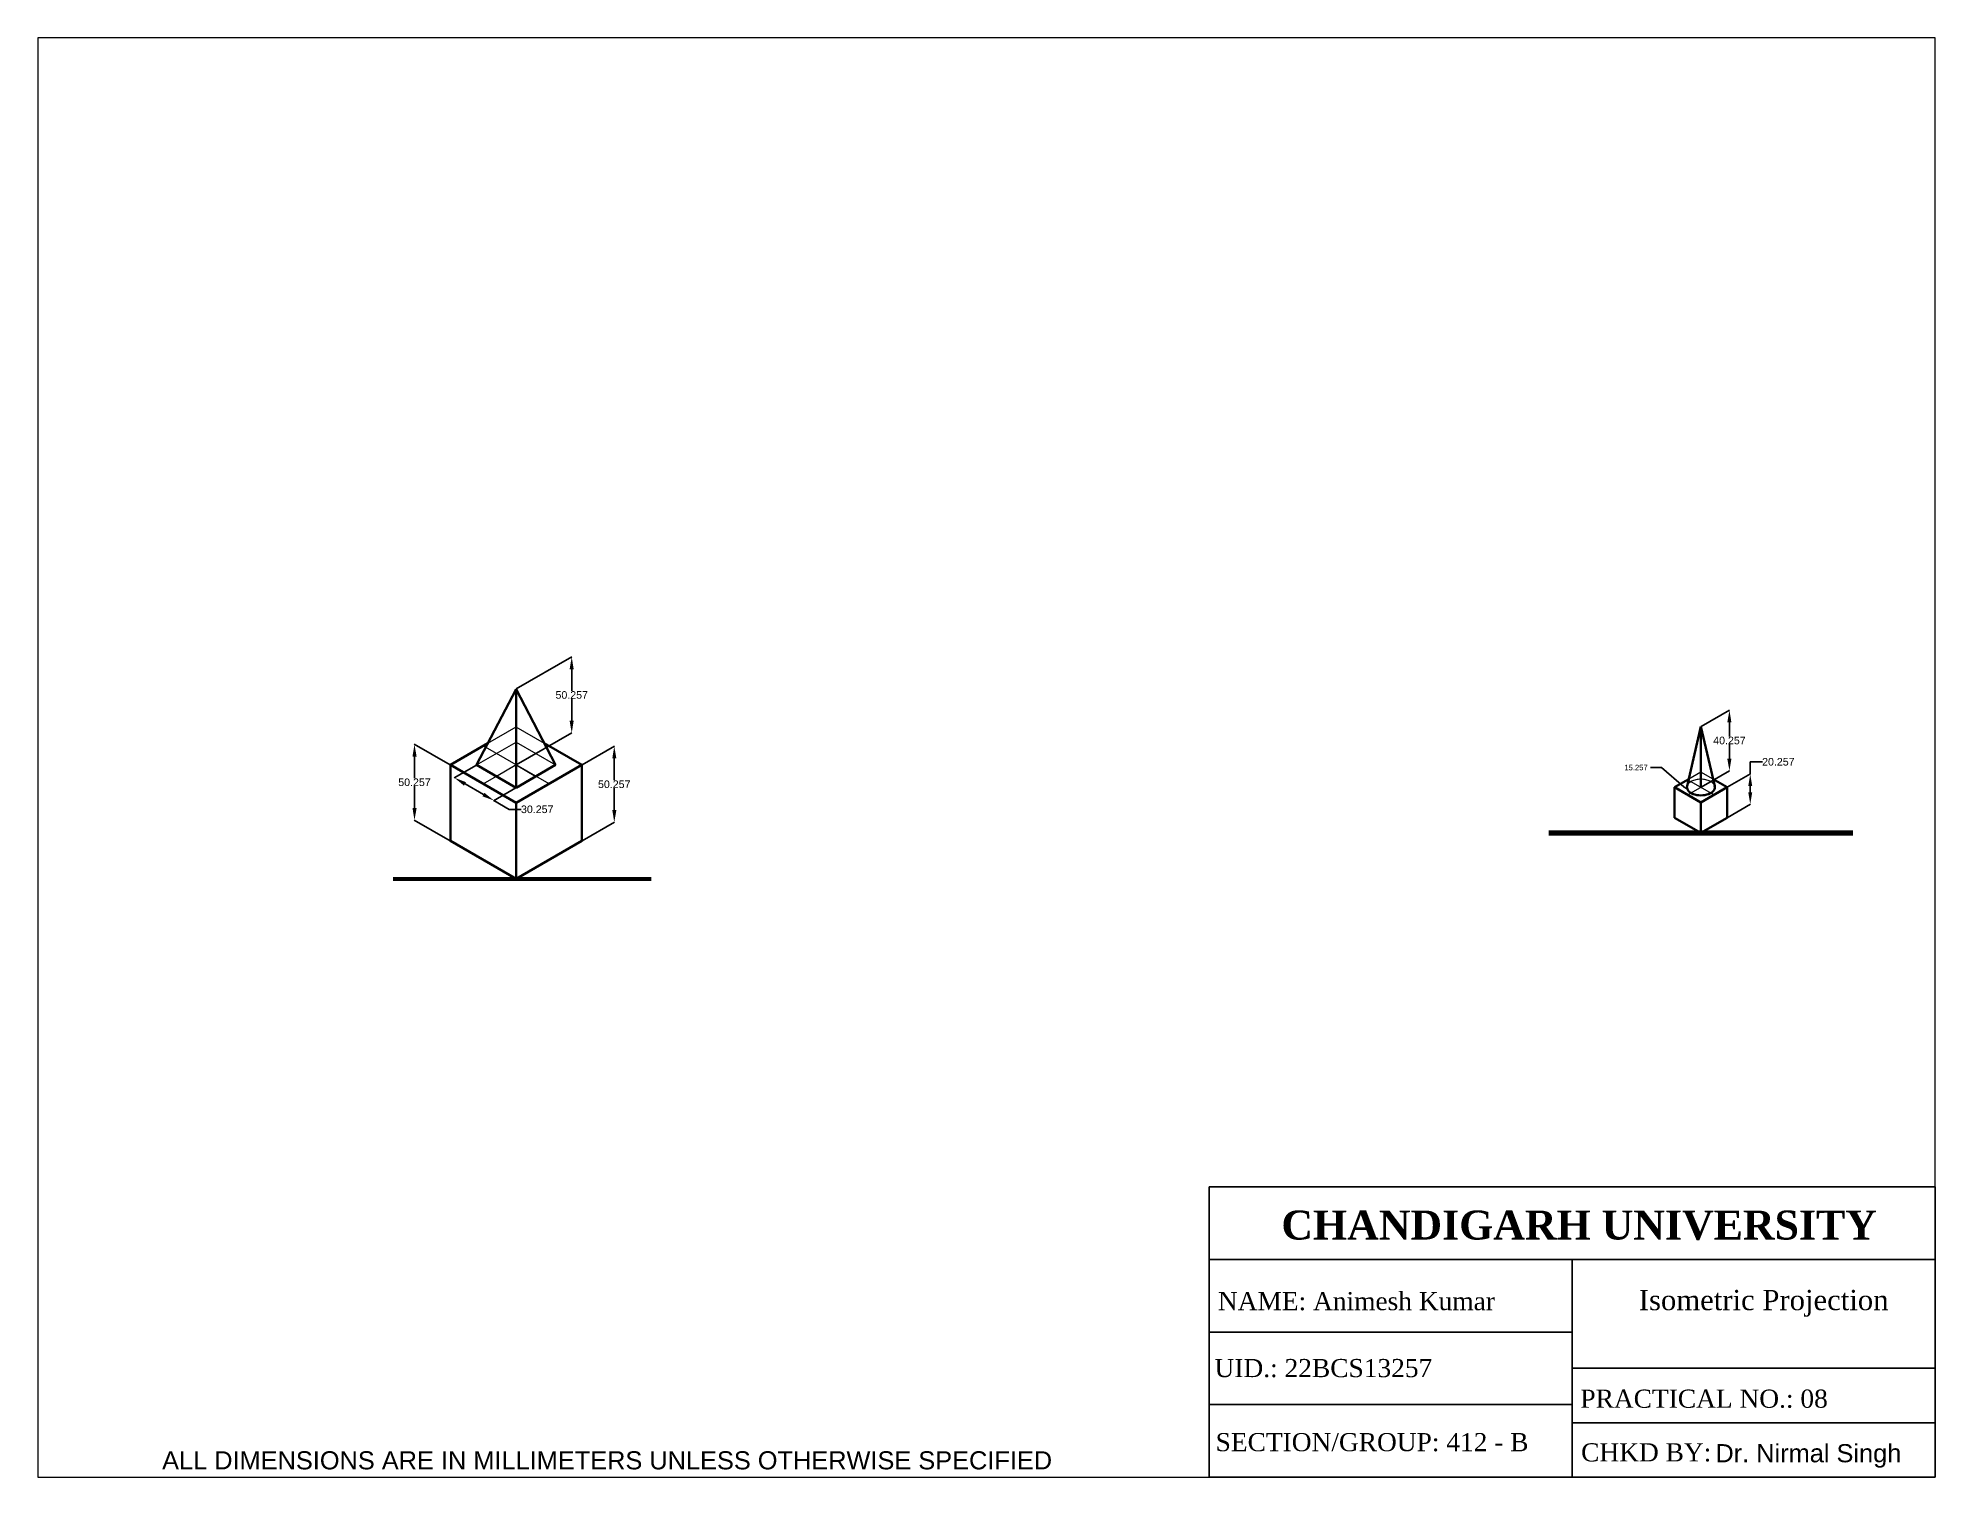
# Paper-space layout 'Layout1' of a CAD drawing. Header units: millimetres. Extents: x 0 to 261, y 0 to 198.
# The model-space entities are those that its viewports show. They can reach past a viewport. Long polylines and large blocks are cut down to what shows.
import ezdxf
from ezdxf import colors
from ezdxf.entities.mleader import LeaderData, LeaderLine
from ezdxf.math import Vec2, Vec3

# ---------------------------------------------------------------- set-up
doc = ezdxf.new("R2010")
doc.units = ezdxf.units.MM
doc.header["$LTSCALE"] = 8
doc.header["$PDMODE"] = 34
doc.header["$PDSIZE"] = -7
doc.linetypes.add('ACAD_ISO08W100', pattern=[36, 24, -3, 6, -3])
doc.linetypes.add('HIDDEN', pattern=[0.375, 0.25, -0.125])
for name, color, linetype, lineweight in [('hidden', 7, 'HIDDEN', 20), ('thick continuous', 7, 'Continuous', 30), ('thin continuous', 7, 'Continuous', 13)]:
    doc.layers.add(name, color=color, linetype=linetype, lineweight=lineweight)
doc.styles.get("Standard").update_dxf_attribs({"font": 'arial.ttf', "height": 5})
doc.dimstyles.get("Standard").update_dxf_attribs({"dimtxt": 5, "dimasz": 8, "dimexe": 0.18, "dimexo": 0.0625, "dimgap": 0.09, "dimtad": 0, "dimtih": 1, "dimtoh": 1, "dimdec": 3, "dimzin": 0, "dimdsep": 46, "dimtxsty": 'Standard', "dimcen": 0, "dimadec": 0, "dimazin": 0, "dimtfac": 1, "dimtdec": 3, "dimtofl": 0, "dimtmove": 0, "dimatfit": 3, "dimfxl": 1, "dimtolj": 1, "dimtzin": 0, "dimarcsym": 0})

# ---------------------------------------------------------------- blocks, each defined once
blk = doc.blocks.new('*D3')
at = {"layer": 'Defpoints', "color": 0, "transparency": 16777216}
for p in [(-409.4, 177.2), (-372.8, 148.3), (-409.4, 127.2)]:
    blk.add_point(p, dxfattribs=at)
at = {"layer": 'thin continuous', "color": 0, "lineweight": -2, "transparency": 16777216}
for p, q in [((-409.3, 177.3), (-372.7, 198.4)), ((-372.8, 190.3), (-372.8, 176)), ((-372.8, 156.3), (-372.8, 170.7)), ((-409.3, 127.3), (-372.7, 148.4))]:
    blk.add_line(p, q, dxfattribs=at)
at = {"layer": 'thin continuous', "color": 0, "transparency": 16777216}
for points in [[(-374.2, 190.3), (-371.5, 190.3), (-372.8, 198.3)], [(-374.2, 156.3), (-371.5, 156.3), (-372.8, 148.3)]]:
    blk.add_solid(points, dxfattribs=at)
at = {"layer": 'thin continuous', "color": 0, "transparency": 16777216, "insert": (-372.8, 173.3), "char_height": 5, "attachment_point": 5}
blk.add_mtext('\\A1;50.257', dxfattribs=at)
blk = doc.blocks.new('*D4')
at = {"layer": 'Defpoints', "color": 0, "transparency": 16777216}
for p in [(-344.8, 139.5), (-366.1, 127.2), (-366.1, 77.2)]:
    blk.add_point(p, dxfattribs=at)
at = {"layer": 'thin continuous', "color": 0, "lineweight": -2, "transparency": 16777216}
for p, q in [((-366, 127.3), (-344.6, 139.6)), ((-344.8, 131.5), (-344.8, 117.2)), ((-344.8, 97.5), (-344.8, 111.9)), ((-366, 77.3), (-344.6, 89.6))]:
    blk.add_line(p, q, dxfattribs=at)
at = {"layer": 'thin continuous', "color": 0, "transparency": 16777216}
for points in [[(-346.1, 131.5), (-343.4, 131.5), (-344.8, 139.5)], [(-346.1, 97.5), (-343.4, 97.5), (-344.8, 89.5)]]:
    blk.add_solid(points, dxfattribs=at)
at = {"layer": 'thin continuous', "color": 0, "transparency": 16777216, "insert": (-344.8, 114.5), "char_height": 5, "attachment_point": 5}
blk.add_mtext('\\A1;50.257', dxfattribs=at)
blk = doc.blocks.new('*D5')
at = {"layer": 'Defpoints', "color": 0, "transparency": 16777216}
for p in [(-476.3, 140.8), (-452.7, 127.2), (-452.7, 77.2)]:
    blk.add_point(p, dxfattribs=at)
at = {"layer": 'thin continuous', "color": 0, "lineweight": -2, "transparency": 16777216}
for p, q in [((-452.8, 127.3), (-476.5, 140.9)), ((-476.3, 132.8), (-476.3, 118.5)), ((-476.3, 98.8), (-476.3, 113.2)), ((-452.8, 77.3), (-476.5, 90.9))]:
    blk.add_line(p, q, dxfattribs=at)
at = {"layer": 'thin continuous', "color": 0, "transparency": 16777216}
for points in [[(-477.6, 132.8), (-474.9, 132.8), (-476.3, 140.8)], [(-477.6, 98.8), (-474.9, 98.8), (-476.3, 90.8)]]:
    blk.add_solid(points, dxfattribs=at)
at = {"layer": 'thin continuous', "color": 0, "transparency": 16777216, "insert": (-476.3, 115.8), "char_height": 5, "attachment_point": 5}
blk.add_mtext('\\A1;50.257', dxfattribs=at)
blk = doc.blocks.new('*D6')
at = {"layer": 'Defpoints', "color": 0, "transparency": 16777216}
for p in [(387.7, 112.5), (402.9, 121.3), (387.7, 92.5)]:
    blk.add_point(p, dxfattribs=at)
at = {"layer": 'thin continuous', "color": 0, "lineweight": -2, "transparency": 16777216}
for p, q in [((402.9, 121.3), (402.9, 129.3)), ((402.9, 129.3), (410.9, 129.3)), ((387.8, 112.5), (403.1, 121.4)), ((402.9, 109.3), (402.9, 113.3)), ((387.8, 92.5), (403.1, 101.4))]:
    blk.add_line(p, q, dxfattribs=at)
at = {"layer": 'thin continuous', "color": 0, "transparency": 16777216}
for points in [[(401.6, 113.3), (404.2, 113.3), (402.9, 121.3)], [(401.6, 109.3), (404.2, 109.3), (402.9, 101.3)]]:
    blk.add_solid(points, dxfattribs=at)
at = {"layer": 'thin continuous', "color": 0, "transparency": 16777216, "insert": (421.4, 129.3), "char_height": 5, "attachment_point": 5}
blk.add_mtext('\\A1;20.257', dxfattribs=at)
blk = doc.blocks.new('*D7')
at = {"layer": 'Defpoints', "color": 0, "transparency": 16777216}
for p in [(389.2, 163.3), (370.4, 152.5), (370.4, 112.5)]:
    blk.add_point(p, dxfattribs=at)
at = {"layer": 'thin continuous', "color": 0, "lineweight": -2, "transparency": 16777216}
for p, q in [((370.5, 152.5), (389.3, 163.4)), ((389.2, 155.3), (389.2, 146)), ((389.2, 131.3), (389.2, 140.7)), ((370.5, 112.5), (389.3, 123.4))]:
    blk.add_line(p, q, dxfattribs=at)
at = {"layer": 'thin continuous', "color": 0, "transparency": 16777216}
for points in [[(387.8, 155.3), (390.5, 155.3), (389.2, 163.3)], [(387.8, 131.3), (390.5, 131.3), (389.2, 123.3)]]:
    blk.add_solid(points, dxfattribs=at)
at = {"layer": 'thin continuous', "color": 0, "transparency": 16777216, "insert": (389.2, 143.3), "char_height": 5, "attachment_point": 5}
blk.add_mtext('\\A1;40.257', dxfattribs=at)
blk = doc.blocks.new('*D10')
at = {"layer": 'Defpoints', "color": 0, "transparency": 16777216}
for p in [(-435.4, 127.2), (-424, 103.8), (-409.4, 112.2)]:
    blk.add_point(p, dxfattribs=at)
at = {"layer": 'thin continuous', "color": 0, "lineweight": -2, "transparency": 16777216}
for p, q in [((-435.4, 127.2), (-450.2, 118.7)), ((-443, 114.8), (-430.9, 107.8)), ((-409.5, 112.2), (-424.2, 103.7)), ((-424, 103.8), (-414, 98)), ((-414, 98), (-406, 98))]:
    blk.add_line(p, q, dxfattribs=at)
at = {"layer": 'thin continuous', "color": 0, "transparency": 16777216}
for points in [[(-442.4, 115.9), (-443.7, 113.6), (-450, 118.8)], [(-430.3, 108.9), (-431.6, 106.6), (-424, 103.8)]]:
    blk.add_solid(points, dxfattribs=at)
at = {"layer": 'thin continuous', "color": 0, "transparency": 16777216, "insert": (-395.5, 98), "char_height": 5, "attachment_point": 5}
blk.add_mtext('\\A1;30.257', dxfattribs=at)

msp = doc.modelspace()

# ---------------------------------------------------------------- linework, layer by layer
at = {"layer": 'hidden'}
for p, q in [((-409.6063, 152.0913), (-428.164, 141.377)), ((-390.7212, 141.4373), (-409.2788, 152.1516)), ((-435.3711, 127.216), (-409.3903, 142.216)), ((-409.3903, 142.216), (-383.4096, 127.216)), ((370.4103, 122.5), (362.3864, 117.8674)), ((378.4341, 117.8674), (370.4103, 122.5))]:
    msp.add_line(p, q, dxfattribs=at)
msp.add_ellipse((370.4103, 112.5), major_axis=(-9.1856, 0), ratio=0.577350269, start_param=3.366395891, end_param=6.247093695, dxfattribs=at)
at = {"layer": 'thick continuous'}
for p, q in [((-409.3903, 127.216), (-409.3903, 177.216)), ((-409.3903, 177.216), (-409.3903, 112.216)), ((370.4103, 152.5), (361.3058, 113.2031)), ((370.4103, 112.5), (370.4103, 152.5)), ((370.4103, 152.5), (379.5147, 113.2031)), ((-427.948, 141.6233), (-452.6916, 127.3376)), ((-366.0891, 127.216), (-390.8326, 141.5017)), ((-452.6916, 77.216), (-452.6916, 127.216)), ((-452.6916, 127.216), (-409.3903, 102.216)), ((-435.3711, 127.216), (-409.3903, 112.216)), ((-366.0891, 127.216), (-409.3903, 102.216)), ((-409.3903, 112.216), (-383.4096, 127.216)), ((-366.0891, 77.216), (-366.0891, 127.216)), ((362.3864, 117.8674), (353.0897, 112.5)), ((353.0897, 92.5), (353.0897, 112.5)), ((353.0897, 112.5), (370.4103, 102.5)), ((370.4103, 102.5), (387.7308, 112.5)), ((387.7308, 112.5), (378.4341, 117.8674)), ((387.7308, 92.5), (387.7308, 112.5)), ((-409.3903, 102.216), (-409.3903, 52.216)), ((370.4103, 82.5), (370.4103, 102.5)), ((370.4103, 82.5), (353.0897, 92.5)), ((370.4103, 82.5), (387.7308, 92.5)), ((-409.3903, 52.216), (-452.6916, 77.216)), ((-409.3903, 52.216), (-366.0891, 77.216)), ((370.4103, 82.5), (270.4103, 82.5))]:
    msp.add_line(p, q, dxfattribs=at)
at = {"layer": 'thick continuous', "lineweight": 80}
for p, q in [((270.4103, 82.5), (370.4103, 82.5)), ((370.4103, 82.5), (470.4103, 82.5))]:
    msp.add_line(p, q, dxfattribs=at)
at = {"layer": 'thick continuous', "lineweight": 53}
msp.add_line((-490.3333, 52.216), (-320.437, 52.216), dxfattribs=at)
at = {"layer": 'thick continuous'}
for points in [[(-409.3903, 177.216), (-435.3711, 127.216)], [(-409.3903, 177.216), (-383.4096, 127.216)]]:
    msp.add_lwpolyline(points, dxfattribs=at)
msp.add_ellipse((370.4103, 112.5), major_axis=(-9.1856, 0), ratio=0.577350269, start_param=6.092284646, end_param=9.615678622, dxfattribs=at)
at = {"layer": 'thin continuous'}
for p, q in [((-387.7397, 114.716), (-431.041, 139.716)), ((-431.041, 114.716), (-387.7397, 139.716)), ((-409.3903, 127.216), (-422.3807, 119.716)), ((-409.3903, 127.216), (-396.4, 134.716)), ((-409.3903, 127.216), (-396.4, 119.716)), ((361.75, 117.5), (379.0705, 107.5)), ((379.0705, 117.5), (361.75, 107.5))]:
    msp.add_line(p, q, dxfattribs=at)

# ---------------------------------------------------------------- dimensions: what is measured, and where the dimension line sits
for base, p1, p2, angle, text, picture, middle, dimtype in [((-372.8476, 148.3139), (-409.3903, 177.216), (-409.3903, 127.216), 90, '50.257', '*D3', (-372.8476, 173.3139), 160), ((-476.2831, 140.8365), (-452.6916, 77.216), (-452.6916, 127.216), 90, '50.257', '*D5', (-476.2831, 115.8365), 160), ((-344.7812, 139.518), (-366.0891, 77.216), (-366.0891, 127.216), 90, '50.257', '*D4', (-344.7812, 114.518), 160), ((-423.99, 103.7868), (-435.3711, 127.216), (-409.3903, 112.216), 330, '30.257', '*D10', (-395.5, 98), 161)]:
    dim = msp.add_linear_dim(base=base, p1=p1, p2=p2, angle=angle, text=text, dimstyle='Standard', dxfattribs=at)
    dim.commit()
    dim.dimension.update_dxf_attribs({"geometry": picture, "text_midpoint": middle, "dimtype": dimtype})
for base, p1, p2, text, picture, middle in [((389.1603, 163.3253), (370.4103, 112.5), (370.4103, 152.5), '40.257', '*D7', (389.1603, 143.3253)), ((402.9103, 121.2639), (387.7308, 92.5), (387.7308, 112.5), '20.257', '*D6', (421.4215, 129.2639))]:
    dim = msp.add_linear_dim(base=base, p1=p1, p2=p2, angle=90, text=text, dimstyle='Standard', dxfattribs=at)
    dim.commit()
    dim.dimension.update_dxf_attribs({"geometry": picture, "text_midpoint": middle})

# ---------------------------------------------------------------- leaders
ml = msp.add_multileader_mtext('Standard', dxfattribs=at)
ml.set_content('15.257', color=256)
ml.set_leader_properties()
ml.build(insert=Vec2(0, 0))
ml.multileader.update_dxf_attribs({"dogleg_length": 0.36, "arrow_head_size": 3.6, "scale": 20})
ctx = ml.context
ctx.base_point, ctx.scale, ctx.char_height, ctx.arrow_head_size, ctx.landing_gap_size, ctx.plane_origin = Vec3(319.004, 125.5), 20, 3.6, 3.6, 1.8, Vec3(361.9054, 110.4965)
ctx.text_align_type = 2
notes = []
notes.append((ctx, [(0, (1, 1, 0), (344.4103, 125.5), (-1, 0), 7.2, [(0, [(361.9054, 110.4965)], 0, [])])]))
ctx.mtext.insert, ctx.mtext.alignment, ctx.mtext.flow_direction = Vec3(335.4103, 127.3307), 3, 5
for ctx, leaders in notes:
    for number, flags, end, landing, length, lines in leaders:
        leader = LeaderData()
        leader.index, (leader.has_last_leader_line, leader.has_dogleg_vector, leader.attachment_direction) = number, flags
        leader.last_leader_point, leader.dogleg_vector, leader.dogleg_length = Vec3(end), Vec3(landing), length
        for number, points, colour, breaks in lines:
            line = LeaderLine()
            line.index, line.vertices, line.color, line.breaks = number, Vec3.list(points), colors.encode_raw_color(colour), breaks
            leader.lines.append(line)
        ctx.leaders.append(leader)

psp = doc.layouts.get("Layout1")

# ---------------------------------------------------------------- linework, layer by layer
for p, q in [((161.41, 40), (261.41, 40)), ((161.41, 40), (161.41, 0)), ((261.41, 40), (261.41, 0)), ((161.41, 30), (261.41, 30)), ((161.41, 30), (194.27, 30)), ((211.41, 30), (211.41, 0)), ((161.41, 20), (211.41, 20)), ((211.41, 15), (261.41, 15)), ((161.41, 10), (211.41, 10)), ((211.41, 7.5), (261.41, 7.5)), ((161.41, 0), (261.41, 0))]:
    psp.add_line(p, q)

# ---------------------------------------------------------------- texts
at = {"attachment_point": 1}
for s, width, insert, char_height in [('\\pi0.35393;{\\fTimes New Roman|b1|i0|c0|p18;CHANDIGARH UNIVERSITY}', 80.8177, (170.98, 36.75), 4), ('\\pi6.48962;{\\fTimes New Roman|b0|i0|c0|p18;Isometric Projection}', 46.4985, (214.1, 25.81), 2.8)]:
    psp.add_mtext_dynamic_manual_height_columns(s, width=width, gutter_width=40, heights=[0], dxfattribs=dict(at, insert=insert, char_height=char_height))
at = {"linetype": 'ACAD_ISO08W100', "lineweight": 100, "char_height": 2.5, "attachment_point": 1}
for s, width, heights, insert in [('{\\fTimes New Roman|b0|i0|c0|p18;NAME: Animesh Kumar}', 45.3199, [2.55], (162.59, 25.51)), ('{\\fTimes New Roman|b0|i0|c0|p18;UID.: 22BCS13257}', 45.3199, [0], (162.13, 16.28)), ('{\\fTimes New Roman|b0|i0|c0|p18;PRACTICAL NO.: 08}', 45.3199, [0], (212.54, 12.06)), ('{\\fTimes New Roman|b0|i0|c0|p18;SECTION/GROUP: 412 - B}', 48.382, [2.43], (162.28, 6.07)), ('{\\fTimes New Roman|b0|i0|c0|p18;CHKD BY: }', 47.9779, [0], (212.64, 4.66))]:
    psp.add_mtext_dynamic_manual_height_columns(s, width=width, gutter_width=25, heights=heights, dxfattribs=dict(at, insert=insert))
at = {"layer": 'thick continuous'}
psp.add_text('ALL DIMENSIONS ARE IN MILLIMETERS UNLESS OTHERWISE SPECIFIED', height=2.5, dxfattribs=at).set_placement((17.11, 1.06))
at = {"layer": 'thick continuous', "insert": (231.15, 4.54), "char_height": 2.5, "attachment_point": 1}
psp.add_mtext_dynamic_manual_height_columns('Dr. Nirmal Singh', width=28.5588, gutter_width=12.5, heights=[0], dxfattribs=at)

# ---------------------------------------------------------------- viewports
at = {"layer": 'thick continuous'}
psp.add_viewport(center=(130.71, 99.21), size=(261.41, 198.4125), view_center_point=(-99.7801, 132.1594), view_height=947.747133, dxfattribs=at)

doc.saveas('drawing.dxf')
